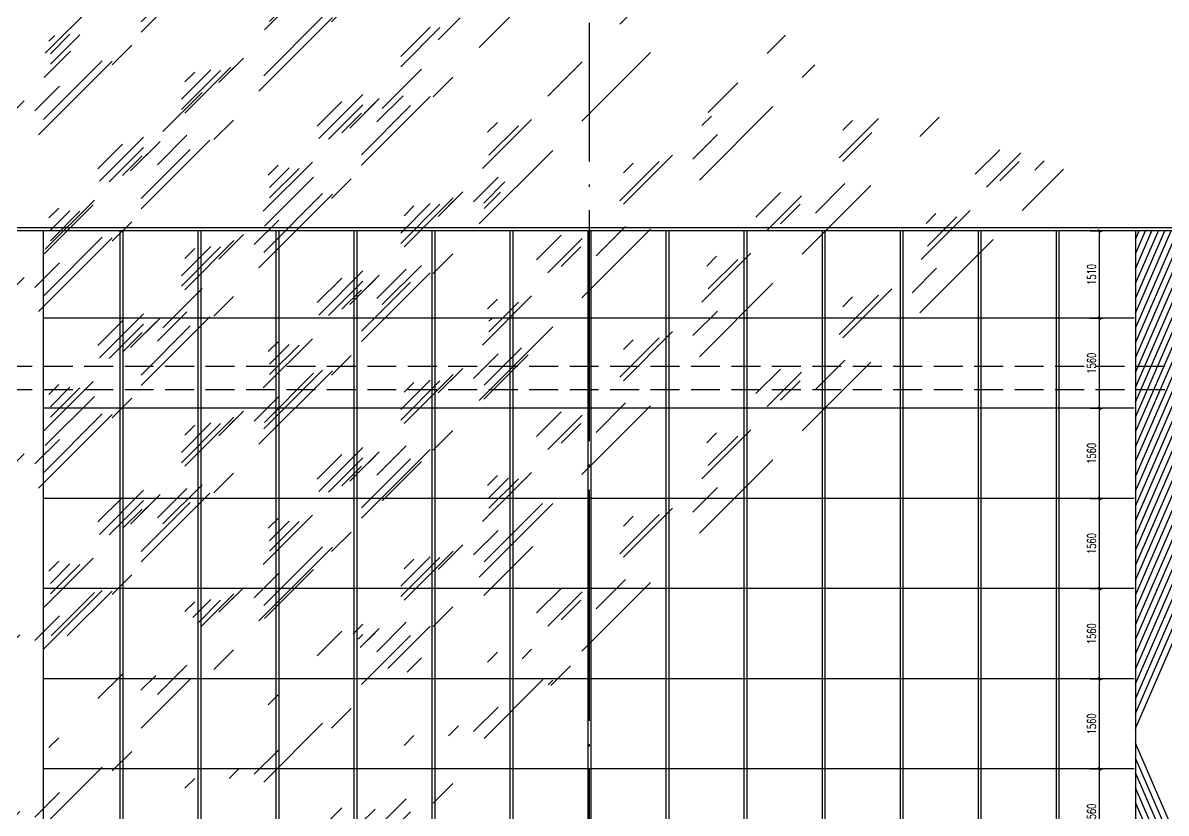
# Model space of a CAD drawing. Extents: x -4210259 to 293730, y -7499 to 868879.
# Drawn here: x -1313418 to -1293635, y 524813 to 538485 of the extents above; entities that cross this region are included whole.
import ezdxf

# ---------------------------------------------------------------- set-up
doc = ezdxf.new("R2010")
doc.units = 0
doc.header["$LTSCALE"] = 1000
doc.header["$MEASUREMENT"] = 0
doc.linetypes.add('__DASH', pattern=[0.35, 0.25, -0.1])
doc.linetypes.add('DOTE', pattern=[2.4200000000000004, 2, -0.2, 0.02, -0.2])
doc.layers.get('Defpoints').update_dxf_attribs({"color": 210})
for name, color, linetype in [('A-AXIS-DOTE', 14, 'DOTE'), ('A-AXIS-DP', 126, 'Continuous'), ('A-HATCH-2', 251, 'Continuous'), ('A-LIN-V', 9, 'Continuous'), ('A-WINDOW', 140, 'Continuous')]:
    doc.layers.add(name, color=color, linetype=linetype)
doc.layers.add('A-WALL-HATCH', color=8, linetype='Continuous', lineweight=13)
doc.styles.add('_TCH_DIM_T3', font='SIMPLEX', dxfattribs={"width": 0.7058823529411765, "bigfont": 'GBCBIG'})
doc.dimstyles.new('_TCH_ARCH&&50', dxfattribs={"dimtxt": 148.75, "dimasz": 50, "dimexe": 50, "dimexo": 50, "dimgap": 63.12500000000001, "dimtad": 1, "dimdec": 0, "dimzin": 0, "dimdsep": 46, "dimtxsty": '_TCH_DIM_T3', "dimblk": 'ARCHTICK', "dimcen": 0.09, "dimclrt": 7, "dimazin": 2, "dimtfac": 1, "dimtdec": 0, "dimtix": 1, "dimtmove": 2, "dimatfit": 3, "dimfxl": 0, "dimtolj": 1, "dimtzin": 0, "dimarcsym": 0})

# ---------------------------------------------------------------- blocks, each defined once
blk = doc.blocks.new('44443')
at = {"layer": 'A-WINDOW'}
for p, q in [((-1352715.000003867, 534887.4520265248), (-1352715.000003867, 517237.452026515)), ((-1352665.000003867, 534887.4520265248), (-1352665.000003868, 517237.452026515))]:
    blk.add_line(p, q, dxfattribs=at)
blk = doc.blocks.new('_ArchTick')
at = {"color": 0, "linetype": 'ByBlock', "const_width": 0.4}
blk.add_lwpolyline([(-0.5, -0.5), (0.5, 0.5)], dxfattribs=at)
blk = doc.blocks.new('*D194')
at = {"layer": 'A-AXIS-DP', "color": 0, "lineweight": -2}
for p, q in [((-1294950, 534887.4520265257), (-1294737.5, 534887.4520265257)), ((-1294787.5, 533377.4520265143), (-1294787.5, 534887.4520265257)), ((-1294950, 533377.4520265143), (-1294737.5, 533377.4520265143))]:
    blk.add_line(p, q, dxfattribs=at)
at = {"layer": 'Defpoints', "color": 0}
for p in [(-1295000, 534887.4520265257), (-1294787.5, 534887.4520265257), (-1295000, 533377.4520265143)]:
    blk.add_point(p, dxfattribs=at)
at = {"layer": 'A-AXIS-DP', "color": 0, "lineweight": -2, "xscale": 50, "yscale": 50, "zscale": 50}
for p, rotation in [((-1294787.5, 534887.4520265257), 90), ((-1294787.5, 533377.4520265143), 270)]:
    blk.add_blockref('_ArchTick', p, dxfattribs=dict(at, rotation=rotation))
at = {"layer": 'A-AXIS-DP', "color": 7, "insert": (-1294925, 534132.4520265203), "char_height": 148.75, "attachment_point": 5, "rotation": 90, "style": '_TCH_DIM_T3'}
blk.add_mtext('\\A1;1510', dxfattribs=at)
blk = doc.blocks.new('*D195')
at = {"layer": 'A-AXIS-DP', "color": 0, "lineweight": -2}
for p, q in [((-1294950, 533377.4520265143), (-1294737.5, 533377.4520265143)), ((-1294787.5, 531817.4520265143), (-1294787.5, 533377.4520265143)), ((-1294950, 531817.4520265143), (-1294737.5, 531817.4520265143))]:
    blk.add_line(p, q, dxfattribs=at)
at = {"layer": 'Defpoints', "color": 0}
for p in [(-1295000, 533377.4520265143), (-1294787.5, 533377.4520265143), (-1295000, 531817.4520265143)]:
    blk.add_point(p, dxfattribs=at)
at = {"layer": 'A-AXIS-DP', "color": 0, "lineweight": -2, "xscale": 50, "yscale": 50, "zscale": 50}
for p, rotation in [((-1294787.5, 533377.4520265143), 90), ((-1294787.5, 531817.4520265143), 270)]:
    blk.add_blockref('_ArchTick', p, dxfattribs=dict(at, rotation=rotation))
at = {"layer": 'A-AXIS-DP', "color": 7, "insert": (-1294925, 532597.4520265146), "char_height": 148.75, "attachment_point": 5, "rotation": 90, "style": '_TCH_DIM_T3'}
blk.add_mtext('\\A1;1560', dxfattribs=at)
blk = doc.blocks.new('*D196')
at = {"layer": 'A-AXIS-DP', "color": 0, "lineweight": -2}
for p, q in [((-1294950, 531817.4520265143), (-1294737.5, 531817.4520265143)), ((-1294787.5, 530257.4520265143), (-1294787.5, 531817.4520265143)), ((-1294950, 530257.4520265143), (-1294737.5, 530257.4520265143))]:
    blk.add_line(p, q, dxfattribs=at)
at = {"layer": 'Defpoints', "color": 0}
for p in [(-1295000, 531817.4520265143), (-1294787.5, 531817.4520265143), (-1295000, 530257.4520265143)]:
    blk.add_point(p, dxfattribs=at)
at = {"layer": 'A-AXIS-DP', "color": 0, "lineweight": -2, "xscale": 50, "yscale": 50, "zscale": 50}
for p, rotation in [((-1294787.5, 531817.4520265143), 90), ((-1294787.5, 530257.4520265143), 270)]:
    blk.add_blockref('_ArchTick', p, dxfattribs=dict(at, rotation=rotation))
at = {"layer": 'A-AXIS-DP', "color": 7, "insert": (-1294925, 531037.4520265146), "char_height": 148.75, "attachment_point": 5, "rotation": 90, "style": '_TCH_DIM_T3'}
blk.add_mtext('\\A1;1560', dxfattribs=at)
blk = doc.blocks.new('*D197')
at = {"layer": 'A-AXIS-DP', "color": 0, "lineweight": -2}
for p, q in [((-1294950, 530257.4520265143), (-1294737.5, 530257.4520265143)), ((-1294787.5, 528697.4520265143), (-1294787.5, 530257.4520265143)), ((-1294950, 528697.4520265143), (-1294737.5, 528697.4520265143))]:
    blk.add_line(p, q, dxfattribs=at)
at = {"layer": 'Defpoints', "color": 0}
for p in [(-1295000, 530257.4520265143), (-1294787.5, 530257.4520265143), (-1295000, 528697.4520265143)]:
    blk.add_point(p, dxfattribs=at)
at = {"layer": 'A-AXIS-DP', "color": 0, "lineweight": -2, "xscale": 50, "yscale": 50, "zscale": 50}
for p, rotation in [((-1294787.5, 530257.4520265143), 90), ((-1294787.5, 528697.4520265143), 270)]:
    blk.add_blockref('_ArchTick', p, dxfattribs=dict(at, rotation=rotation))
at = {"layer": 'A-AXIS-DP', "color": 7, "insert": (-1294925, 529477.4520265146), "char_height": 148.75, "attachment_point": 5, "rotation": 90, "style": '_TCH_DIM_T3'}
blk.add_mtext('\\A1;1560', dxfattribs=at)
blk = doc.blocks.new('*D198')
at = {"layer": 'A-AXIS-DP', "color": 0, "lineweight": -2}
for p, q in [((-1294950, 528697.4520265143), (-1294737.5, 528697.4520265143)), ((-1294787.5, 527137.4520265146), (-1294787.5, 528697.4520265143)), ((-1294950, 527137.4520265146), (-1294737.5, 527137.4520265146))]:
    blk.add_line(p, q, dxfattribs=at)
at = {"layer": 'Defpoints', "color": 0}
for p in [(-1295000, 528697.4520265143), (-1294787.5, 528697.4520265143), (-1295000, 527137.4520265146)]:
    blk.add_point(p, dxfattribs=at)
at = {"layer": 'A-AXIS-DP', "color": 0, "lineweight": -2, "xscale": 50, "yscale": 50, "zscale": 50}
for p, rotation in [((-1294787.5, 528697.4520265143), 90), ((-1294787.5, 527137.4520265146), 270)]:
    blk.add_blockref('_ArchTick', p, dxfattribs=dict(at, rotation=rotation))
at = {"layer": 'A-AXIS-DP', "color": 7, "insert": (-1294925, 527917.4520265147), "char_height": 148.75, "attachment_point": 5, "rotation": 90, "style": '_TCH_DIM_T3'}
blk.add_mtext('\\A1;1560', dxfattribs=at)
blk = doc.blocks.new('*D199')
at = {"layer": 'A-AXIS-DP', "color": 0, "lineweight": -2}
for p, q in [((-1294950, 527137.4520265146), (-1294737.5, 527137.4520265146)), ((-1294787.5, 525577.4520265143), (-1294787.5, 527137.4520265146)), ((-1294950, 525577.4520265143), (-1294737.5, 525577.4520265143))]:
    blk.add_line(p, q, dxfattribs=at)
at = {"layer": 'Defpoints', "color": 0}
for p in [(-1295000, 527137.4520265146), (-1294787.5, 527137.4520265146), (-1295000, 525577.4520265143)]:
    blk.add_point(p, dxfattribs=at)
at = {"layer": 'A-AXIS-DP', "color": 0, "lineweight": -2, "xscale": 50, "yscale": 50, "zscale": 50}
for p, rotation in [((-1294787.5, 527137.4520265146), 90), ((-1294787.5, 525577.4520265143), 270)]:
    blk.add_blockref('_ArchTick', p, dxfattribs=dict(at, rotation=rotation))
at = {"layer": 'A-AXIS-DP', "color": 7, "insert": (-1294925, 526357.4520265147), "char_height": 148.75, "attachment_point": 5, "rotation": 90, "style": '_TCH_DIM_T3'}
blk.add_mtext('\\A1;1560', dxfattribs=at)
blk = doc.blocks.new('*D200')
at = {"layer": 'A-AXIS-DP', "color": 0, "lineweight": -2}
for p, q in [((-1294950, 525577.4520265143), (-1294737.5, 525577.4520265143)), ((-1294787.5, 524017.4520265143), (-1294787.5, 525577.4520265143)), ((-1294950, 524017.4520265143), (-1294737.5, 524017.4520265143))]:
    blk.add_line(p, q, dxfattribs=at)
at = {"layer": 'Defpoints', "color": 0}
for p in [(-1295000, 525577.4520265143), (-1294787.5, 525577.4520265143), (-1295000, 524017.4520265143)]:
    blk.add_point(p, dxfattribs=at)
at = {"layer": 'A-AXIS-DP', "color": 0, "lineweight": -2, "xscale": 50, "yscale": 50, "zscale": 50}
for p, rotation in [((-1294787.5, 525577.4520265143), 90), ((-1294787.5, 524017.4520265143), 270)]:
    blk.add_blockref('_ArchTick', p, dxfattribs=dict(at, rotation=rotation))
at = {"layer": 'A-AXIS-DP', "color": 7, "insert": (-1294925, 524797.4520265146), "char_height": 148.75, "attachment_point": 5, "rotation": 90, "style": '_TCH_DIM_T3'}
blk.add_mtext('\\A1;1560', dxfattribs=at)

msp = doc.modelspace()

# ---------------------------------------------------------------- hatches: boundary and pattern name
at = {"layer": 'A-HATCH-2'}
h = msp.add_hatch(dxfattribs=at)
h.set_pattern_fill('ANSI31', color=256, scale=150, angle=135)
h.set_pattern_definition([(90, (-40599866291, -3384804562.000011), (-238.125, -9.244463733058732e-30), [])])
h.paths.add_polyline_path([(-1328515.000003818, 517237.4520265144), (-1313065.000003817, 517237.4520265144), (-1313065.000003817, 534887.4520265249), (-1328515.000003818, 534887.4520265249)])
h = msp.add_hatch(dxfattribs=at)
h.set_pattern_fill('ANSI31', color=256, scale=150, angle=135)
h.set_pattern_definition([(90, (-40599834261, -3384804562.000011), (-238.125, -9.244463733058732e-30), [])])
h.paths.add_polyline_path([(-1294165.000003816, 517237.4520265143), (-1286515.00000079, 517237.4520265144), (-1286515.00000079, 534887.4520265249), (-1294165.000003817, 534887.4520265249)])
at = {"layer": 'A-WALL-HATCH'}
h = msp.add_hatch(dxfattribs=at)
h.set_pattern_fill('玻璃2', color=256, scale=200)
h.set_pattern_definition([(45, (-40600447585, -3384863422.547974), (0, 3054.701294725886), [1200, -720, 1200, -720, 480, -1046.56314]), (45, (-40600447645, -3384863362.547974), (0, 3054.701294725886), [960, -1200, 720, -720, 840, -926.56314]), (45, (-40600447645, -3384863182.547974), (0, 3054.701294725886), [720, -1440, 480, -720, 1080, -926.56314]), (45, (-40600447465, -3384863362.547974), (0, 3054.701294725886), [720, -1440, 600, -2606.563]), (45, (-40600447285, -3384863182.547974), (0, 3054.701294725886), [360, -1800, 240, -2966.563]), (45, (-40600447585, -3384862882.547974), (0, 3054.701294725886), [240, -1800, 240, -960, 600, -1526.56314]), (45, (-40600446505, -3384863062.547974), (0, 3054.701294725886), [1200, -1800, 1440, -950.5631400000001]), (45, (-40600446505, -3384863242.547974), (0, 3054.701294725886), [1680, -1200, 1800, -710.56314]), (45, (-40600446205, -3384863002.547974), (0, -3394.112549695429), [1200, -1680, 960, -1526.56314]), (45, (-40600446385, -3384862642.547974), (0, 3054.701294725886), [600, -2400, 720, -1646.56314]), (45, (-40600446025, -3384862822.547974), (0, 3054.701294725886), [480, -2400, 480, -2006.563])])
h.paths.add_polyline_path([(-1313065.000003841, 517237.4520265197), (-1294165.000003841, 517237.4520265194), (-1294165.000003792, 534887.4520265247), (-1313065.000003792, 534887.452026525)])

# ---------------------------------------------------------------- linework, layer by layer
at = {"layer": 'A-AXIS-DOTE', "ltscale": 2}
msp.add_line((-1303615.000003817, 511887.4520265246), (-1303615.000003817, 538485.0684404817), dxfattribs=at)
at = {"layer": 'A-AXIS-DOTE', "linetype": '__DASH', "ltscale": 2}
for p, q in [((-1278255.863044174, 534937.4520265248), (-1378474.13696346, 534937.4520265247)), ((-1278255.863044174, 532537.4520265249), (-1378474.13696346, 532537.4520265247)), ((-1278255.863044174, 532137.4520265249), (-1378474.13696346, 532137.4520265247))]:
    msp.add_line(p, q, dxfattribs=at)
at = {"layer": 'A-HATCH-2'}
for p, q in [((-1294190.000003817, 533377.4520265147), (-1313065.000003817, 533377.4520265143)), ((-1294190.000003817, 531817.4520265147), (-1313065.000003817, 531817.4520265143)), ((-1294190.000003817, 530257.4520265147), (-1313065.000003817, 530257.4520265143)), ((-1294190.000003817, 528697.4520265147), (-1313065.000003817, 528697.4520265143)), ((-1294190.000003817, 527137.4520265148), (-1313065.000003817, 527137.4520265143)), ((-1294190.000003817, 525577.4520265148), (-1313065.000003817, 525577.4520265145))]:
    msp.add_line(p, q, dxfattribs=at)
at = {"layer": 'A-LIN-V'}
for p, q in [((-1286465.00000079, 534937.4520265249), (-1370265.000000002, 534937.4520265249)), ((-1286465.00000079, 534887.4520265249), (-1370265.000000002, 534887.4520265249)), ((-1313065.000003817, 534887.4520265249), (-1313065.000003817, 517237.4520265144)), ((-1294165.000003817, 534887.4520265249), (-1294165.000003817, 516937.4520265246))]:
    msp.add_line(p, q, dxfattribs=at)

# ---------------------------------------------------------------- block references
for p in [(40975.00000005099, 0), (42325.00000005076, -5.820766091346741e-11), (43675.00000005052, -5.820766091346741e-11), (45025.00000005052, -5.820766091346741e-11), (46375.00000005052, -1.746229827404022e-10), (47725.00000005052, -1.746229827404022e-10), (49075.00000005052, -1.746229827404022e-10), (50425.00000005052, -1.746229827404022e-10), (51775.00000005076, -1.746229827404022e-10), (53125.00000005076, -1.746229827404022e-10), (54475.00000005076, -2.91038304567337e-10), (55825.00000005076, -4.074536263942719e-10), (57175.00000005076, -5.238689482212067e-10)]:
    msp.add_blockref('44443', p, dxfattribs=at)

# ---------------------------------------------------------------- dimensions: what is measured, and where the dimension line sits
at = {"layer": 'A-AXIS-DP'}
for p1, p2, picture, middle in [((-1295000, 533377.4520265141), (-1295000, 534887.4520265255), '*D194', (-1294925, 534132.4520265203)), ((-1295000, 531817.4520265141), (-1295000, 533377.4520265141), '*D195', (-1294925, 532597.4520265146)), ((-1295000, 530257.4520265141), (-1295000, 531817.4520265141), '*D196', (-1294925, 531037.4520265146)), ((-1295000, 528697.4520265141), (-1295000, 530257.4520265141), '*D197', (-1294925, 529477.4520265146)), ((-1295000, 527137.4520265143), (-1295000, 528697.4520265141), '*D198', (-1294925, 527917.4520265147)), ((-1295000, 525577.4520265141), (-1295000, 527137.4520265143), '*D199', (-1294925, 526357.4520265147)), ((-1295000, 524017.4520265141), (-1295000, 525577.4520265141), '*D200', (-1294925, 524797.4520265146))]:
    dim = msp.add_aligned_dim(p1=p1, p2=p2, distance=-212.5, dimstyle='_TCH_ARCH&&50', dxfattribs=at)
    dim.commit()
    dim.dimension.update_dxf_attribs({"geometry": picture, "text_midpoint": middle})

doc.saveas('drawing.dxf')
